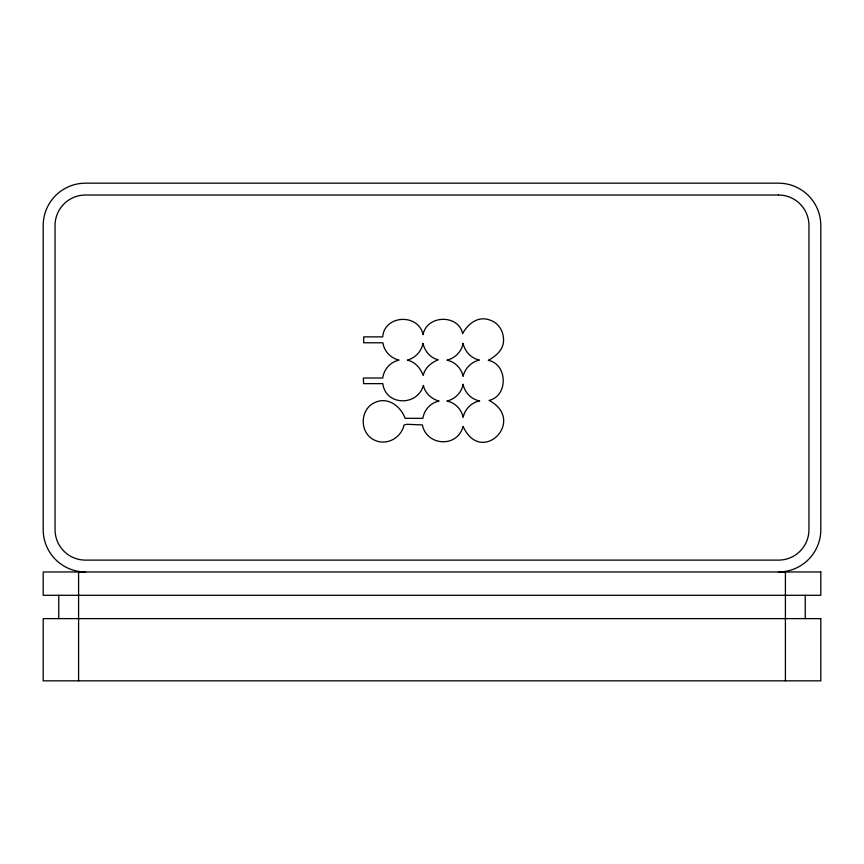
<?xml version="1.0" encoding="UTF-8"?>
<svg xmlns="http://www.w3.org/2000/svg" width="864" height="864" viewBox="0 0 864 864"><rect width="100%" height="100%" fill="white"/><g stroke="black" fill="none" stroke-linecap="round" stroke-linejoin="round"><path stroke-width="1.3" d="M805.248 595.296L805.248 618.624M785.408 571.968L785.408 680.832M78.592 571.968L78.592 680.832M58.752 595.296L58.752 618.624M778.486 571.968A42.314 42.314 0 0 0 820.8 529.654L820.8 225.482A42.314 42.314 0 0 0 778.486 183.168L85.514 183.168A42.314 42.314 0 0 0 43.2 225.482L43.2 529.654A42.314 42.314 0 0 0 85.514 571.968M503.518 339.25C504.274 348.98 496.174 356.152 488.311 360.299C507.74 364.23 508.367 395.971 489.089 400.399C526.964 420.617 481.172 466.56 463.093 426.384C457.38 448.232 426.47 445.954 422.377 424.926L406.879 424.3L404.093 424.98C401.144 438.026 386.284 446.288 373.928 439.841A18.436 18.436 0 0 1 367.049 433.976C359.953 424.008 362.934 407.732 374.62 402.667C387.515 396.22 400.712 406.112 405.13 418.327L422.842 418.327C424.159 409.914 430.639 402.71 439.096 401.09C431.557 399.06 424.98 393.228 423.371 385.409C417.625 406.49 385.582 405.94 382.817 383.638L363.614 383.638L363.334 378.022L382.752 378.022C383.81 369.349 390.377 361.951 398.974 360.148C390.787 358.074 384.016 351.292 382.914 342.781L363.69 342.781L363.69 336.863L382.698 336.863C384.394 314.777 418.554 313.178 423.09 334.638C426.611 314.852 458.503 313.978 462.607 333.612C467.867 323.741 478.235 315.587 489.888 320.069C498.085 322.553 503.464 330.836 503.518 339.25M463.05 384.372C461.581 392.612 454.972 399.233 446.85 401.058C455.058 402.527 461.452 409.277 463.169 417.334C464.854 409.158 471.42 402.462 479.66 400.939C471.301 399.438 464.843 392.548 463.05 384.372M463.093 343.397C461.592 351.637 455.026 358.204 446.969 360.18C455.047 361.768 461.419 368.356 463.115 376.358C464.875 368.323 471.355 361.865 479.38 360.072C471.193 358.301 464.8 351.551 463.093 343.397M423.004 343.462C421.427 351.443 415.249 358.031 407.376 360.094C415.152 361.962 420.595 368.194 423.166 375.527C424.958 367.816 431.158 362.513 438.318 359.824C430.423 358.042 424.721 351.173 423.004 343.462M778.486 195.016L85.514 195.016A30.456 30.456 0 0 0 55.048 225.482L55.048 529.654A30.456 30.456 0 0 0 85.514 560.12L778.486 560.12A30.456 30.456 0 0 0 808.952 529.654L808.952 225.482A30.456 30.456 0 0 0 778.486 195.016M820.8 571.968L43.2 571.968L43.2 595.296L820.8 595.296L820.8 571.968M820.8 618.624L43.2 618.624L43.2 680.832L820.8 680.832L820.8 618.624"/></g></svg>
